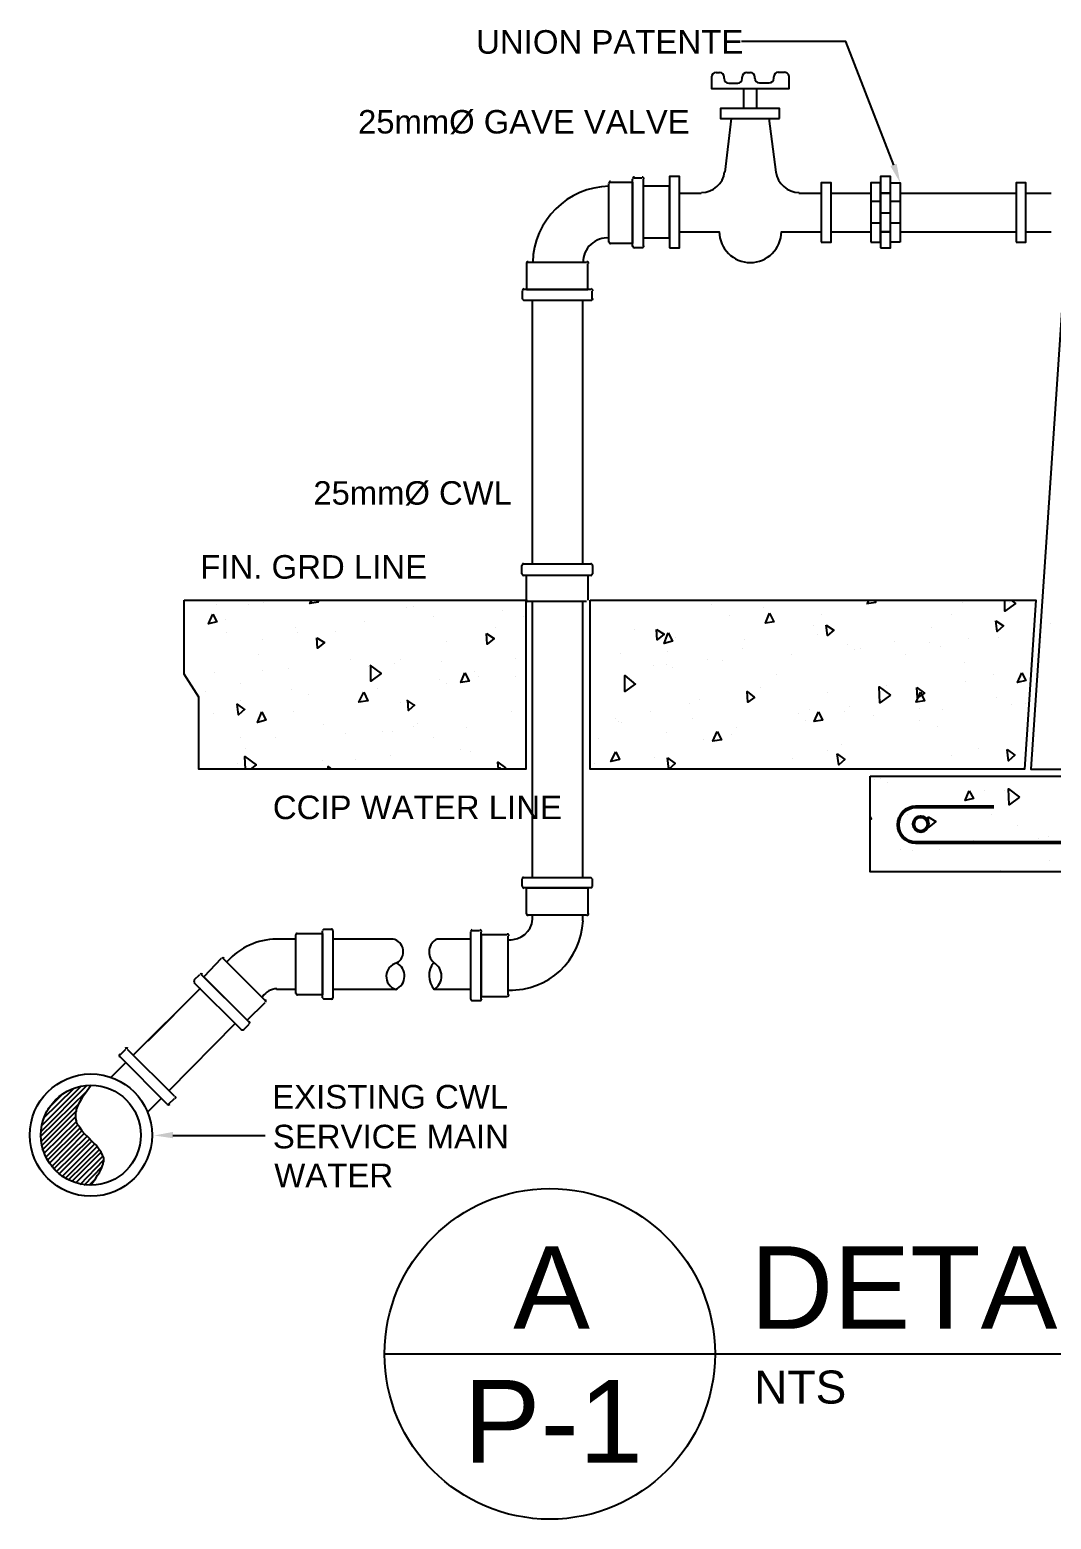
# Model space of a CAD drawing. Header units: millimetres. Extents: x 2391 to 3323, y 1596 to 2537.
# Drawn here: x 3049.45 to 3070.62, y 1750.95 to 1781.8 of the extents above; entities that cross this region are included whole.
import ezdxf

# ---------------------------------------------------------------- set-up
doc = ezdxf.new("R2010")
doc.units = ezdxf.units.MM
for name, color, linetype in [('Concrete slab piping', 201, 'Continuous'), ('LETTERS', 150, 'Continuous'), ('PIPE LINE', 7, 'Continuous'), ('PIPES', 20, 'Continuous'), ('REINF. BARS', 7, 'Continuous'), ('TEXT', 130, 'Continuous')]:
    doc.layers.add(name, color=color, linetype=linetype)
doc.layers.add('HATCHES', color=7, linetype='Continuous', true_color=0xe6ac00)
doc.styles.add('PDF Arial', font='arial.ttf')
doc.styles.add('PDF Swis721 BT', font='swiss.ttf')

msp = doc.modelspace()

# ---------------------------------------------------------------- linework, layer by layer
at = {"layer": 'Concrete slab piping', "lineweight": 25}
msp.add_lwpolyline([(3070.878, 1776.505), (3070.197, 1766.486), (3076.857, 1766.486), (3076.191, 1776.505)], dxfattribs=at)
for points in [[(3052.649, 1769.99), (3059.729, 1769.99), (3059.729, 1766.486), (3052.953, 1766.486), (3052.953, 1767.977), (3052.649, 1768.455)], [(3061.061, 1769.99), (3070.298, 1769.99), (3070.067, 1766.486), (3061.061, 1766.486)], [(3066.867, 1766.341), (3080.188, 1766.341), (3080.188, 1764.358), (3066.867, 1764.358)]]:
    msp.add_lwpolyline(points, close=True, dxfattribs=at)
at = {"layer": 'HATCHES', "lineweight": 25}
for points in [[(3055.414, 1769.99), (3055.429, 1769.947), (3055.255, 1769.918), (3055.298, 1769.99)], [(3064.391, 1769.99), (3064.391, 1769.99)], [(3064.391, 1769.99), (3064.391, 1769.99)], [(3066.795, 1769.918), (3066.983, 1769.947), (3066.954, 1769.99)], [(3066.809, 1769.918), (3066.838, 1769.99)], [(3069.792, 1769.99), (3069.879, 1769.918), (3069.661, 1769.758), (3069.661, 1769.99)], [(3053.329, 1769.903), (3053.329, 1769.903)], [(3053.981, 1769.903), (3053.981, 1769.903)], [(3054.299, 1769.947), (3054.299, 1769.947)], [(3057.267, 1769.831), (3057.267, 1769.831)], [(3057.398, 1769.86), (3057.398, 1769.86)], [(3057.818, 1769.657), (3057.818, 1769.657)], [(3059.251, 1769.773), (3059.251, 1769.773)], [(3063.58, 1769.903), (3063.58, 1769.903)], [(3063.942, 1769.671), (3063.942, 1769.671)], [(3064.666, 1769.831), (3064.666, 1769.831)], [(3065.868, 1769.686), (3065.868, 1769.686)], [(3068.561, 1769.7), (3068.561, 1769.7)], [(3068.778, 1769.932), (3068.778, 1769.932)], [(3069.748, 1769.947), (3069.748, 1769.947)], [(3053.503, 1769.585), (3053.503, 1769.585)], [(3054.951, 1769.425), (3054.951, 1769.425)], [(3055.791, 1769.338), (3055.791, 1769.338)], [(3056.384, 1769.541), (3056.384, 1769.541)], [(3059.106, 1769.425), (3059.106, 1769.425)], [(3059.685, 1769.642), (3059.685, 1769.642)], [(3061.973, 1769.382), (3061.973, 1769.382)], [(3065.694, 1769.454), (3065.694, 1769.454)], [(3068.141, 1769.425), (3068.141, 1769.425)], [(3070.602, 1769.512), (3070.602, 1769.512)], [(3053.532, 1769.309), (3053.532, 1769.309)], [(3054.27, 1769.165), (3054.27, 1769.165)], [(3054.994, 1769.324), (3054.994, 1769.324)], [(3058.078, 1769.136), (3058.078, 1769.136)], [(3062.842, 1769.223), (3062.842, 1769.223)], [(3064.261, 1769.179), (3064.261, 1769.179)], [(3065.767, 1769.266), (3065.767, 1769.266)], [(3066.404, 1769.078), (3066.404, 1769.078)], [(3067.374, 1769.121), (3067.374, 1769.121)], [(3068.098, 1769.107), (3068.098, 1769.107)], [(3068.908, 1769.194), (3068.908, 1769.194)], [(3069.531, 1769.208), (3069.531, 1769.208)], [(3070.429, 1769.223), (3070.429, 1769.223)], [(3054.183, 1768.861), (3054.183, 1768.861)], [(3056.095, 1768.759), (3056.095, 1768.759)], [(3057.123, 1768.759), (3057.123, 1768.759)], [(3059.512, 1768.774), (3059.512, 1768.774)], [(3061.698, 1768.875), (3061.698, 1768.875)], [(3062.668, 1768.919), (3062.668, 1768.919)], [(3063.493, 1768.759), (3063.493, 1768.759)], [(3063.812, 1768.745), (3063.812, 1768.745)], [(3064.217, 1768.976), (3064.217, 1768.976)], [(3065.245, 1768.861), (3065.245, 1768.861)], [(3066.534, 1768.962), (3066.534, 1768.962)], [(3066.664, 1768.976), (3066.664, 1768.976)], [(3067.605, 1768.861), (3067.605, 1768.861)], [(3068.329, 1769.02), (3068.329, 1769.02)], [(3053.271, 1768.499), (3053.271, 1768.499)], [(3054.27, 1768.528), (3054.27, 1768.528)], [(3054.82, 1768.571), (3054.82, 1768.571)], [(3056.471, 1768.614), (3056.471, 1768.614)], [(3056.5, 1768.643), (3056.732, 1768.47), (3056.515, 1768.31), (3056.515, 1768.643)], [(3057.007, 1768.672), (3057.007, 1768.672)], [(3057.977, 1768.716), (3057.977, 1768.716)], [(3058.657, 1768.513), (3058.657, 1768.513)], [(3058.759, 1768.412), (3058.759, 1768.412)], [(3062.002, 1768.253), (3061.785, 1768.093), (3061.785, 1768.426), (3062.002, 1768.238)], [(3062.378, 1768.629), (3062.378, 1768.629)], [(3062.639, 1768.658), (3062.639, 1768.658)], [(3062.769, 1768.6), (3062.769, 1768.6)], [(3064.927, 1768.455), (3064.927, 1768.455)], [(3068.822, 1768.701), (3068.822, 1768.701)], [(3069.43, 1768.441), (3069.43, 1768.441)], [(3053.821, 1768.253), (3053.821, 1768.253)], [(3054.864, 1768.137), (3054.864, 1768.137)], [(3056.659, 1768.166), (3056.659, 1768.166)], [(3057.933, 1768.339), (3057.933, 1768.339)], [(3058.093, 1768.267), (3058.093, 1768.267)], [(3059.526, 1768.397), (3059.526, 1768.397)], [(3064.594, 1768.18), (3064.594, 1768.18)], [(3067.214, 1768.224), (3067.214, 1768.224)], [(3068.836, 1768.31), (3068.836, 1768.31)], [(3053.097, 1768.093), (3053.097, 1768.093)], [(3053.908, 1767.731), (3053.778, 1767.615), (3053.749, 1767.833), (3053.908, 1767.717)], [(3053.807, 1767.919), (3053.807, 1767.919)], [(3055.226, 1768.035), (3055.226, 1768.035)], [(3057.137, 1767.876), (3057.137, 1767.876)], [(3057.427, 1767.804), (3057.267, 1767.919)], [(3057.427, 1767.818), (3057.296, 1767.702), (3057.282, 1767.919)], [(3063.117, 1767.847), (3063.117, 1767.847)], [(3063.32, 1767.934), (3063.32, 1767.934)], [(3064.478, 1767.977), (3064.333, 1767.876), (3064.319, 1768.093), (3064.463, 1767.977)], [(3065.984, 1768.079), (3065.984, 1768.079)], [(3067.157, 1767.934), (3067.157, 1767.934)], [(3069.488, 1767.977), (3069.488, 1767.977)], [(3069.806, 1767.833), (3069.806, 1767.833)], [(3070.081, 1767.847), (3070.081, 1767.847)], [(3053.257, 1767.63), (3053.257, 1767.63)], [(3054.922, 1767.673), (3054.922, 1767.673)], [(3059.425, 1767.673), (3059.425, 1767.673)], [(3061.597, 1767.529), (3061.597, 1767.529)], [(3062.321, 1767.688), (3062.321, 1767.688)], [(3063.189, 1767.543), (3063.189, 1767.543)], [(3065.376, 1767.644), (3065.376, 1767.644)], [(3065.607, 1767.731), (3065.607, 1767.731)], [(3066.346, 1767.688), (3066.346, 1767.688)], [(3066.433, 1767.775), (3066.433, 1767.775)], [(3066.939, 1767.601), (3066.939, 1767.601)], [(3067.895, 1767.746), (3067.895, 1767.746)], [(3067.895, 1767.5), (3067.895, 1767.5)], [(3068.373, 1767.717), (3068.373, 1767.717)], [(3055.53, 1767.413), (3055.53, 1767.413)], [(3055.993, 1767.225), (3055.993, 1767.225)], [(3056.761, 1767.268), (3056.761, 1767.268)], [(3056.963, 1767.268), (3056.963, 1767.268)], [(3057.398, 1767.369), (3057.398, 1767.369)], [(3057.485, 1767.427), (3057.485, 1767.427)], [(3058.498, 1767.34), (3058.498, 1767.34)], [(3061.655, 1767.471), (3061.655, 1767.471)], [(3061.712, 1767.456), (3061.712, 1767.456)], [(3062.654, 1767.239), (3062.654, 1767.239)], [(3064, 1767.196), (3064, 1767.196)], [(3064.087, 1767.355), (3064.087, 1767.355)], [(3065.52, 1767.485), (3065.52, 1767.485)], [(3068.257, 1767.369), (3068.257, 1767.369)], [(3053.807, 1767.138), (3053.807, 1767.138)], [(3053.923, 1766.906), (3053.923, 1766.906)], [(3054.545, 1767.138), (3054.545, 1767.138)], [(3057.818, 1767.152), (3057.818, 1767.152)], [(3058.368, 1766.891), (3058.368, 1766.891)], [(3061.235, 1767.123), (3061.235, 1767.123)], [(3063.421, 1767.109), (3063.421, 1767.109)], [(3066.273, 1766.993), (3066.273, 1766.993)], [(3069.111, 1766.92), (3069.111, 1766.92)], [(3070.096, 1766.949), (3070.096, 1766.949)], [(3053.749, 1766.602), (3053.749, 1766.602)], [(3053.923, 1766.486), (3053.908, 1766.747), (3054.14, 1766.573), (3054.024, 1766.486)], [(3055.515, 1766.66), (3055.515, 1766.66)], [(3056.21, 1766.689), (3056.21, 1766.689)], [(3056.934, 1766.776), (3056.934, 1766.776)], [(3058.585, 1766.848), (3058.585, 1766.848)], [(3059.164, 1766.486), (3059.15, 1766.631), (3059.309, 1766.515), (3059.265, 1766.486)], [(3061.148, 1766.602), (3061.148, 1766.602)], [(3062.393, 1766.732), (3062.393, 1766.732)], [(3065.26, 1766.703), (3065.26, 1766.703)], [(3065.984, 1766.863), (3065.984, 1766.863)], [(3066.259, 1766.689), (3066.259, 1766.689)], [(3068.561, 1766.776), (3068.561, 1766.776)], [(3054.082, 1766.544), (3054.082, 1766.544)], [(3055.631, 1766.486), (3055.631, 1766.544), (3055.704, 1766.486)], [(3059.193, 1766.486), (3059.193, 1766.53)], [(3059.222, 1766.486), (3059.193, 1766.515)], [(3066.867, 1766.312), (3066.867, 1766.312)], [(3066.954, 1766.269), (3066.954, 1766.269)], [(3067.084, 1766.283), (3067.084, 1766.283)], [(3068.648, 1766.327), (3068.648, 1766.327)], [(3067.229, 1766.211), (3067.229, 1766.211)], [(3069.241, 1766.052), (3069.241, 1766.052)], [(3069.647, 1766.037), (3069.647, 1766.037)], [(3068.923, 1765.878), (3068.923, 1765.878)], [(3066.867, 1765.458), (3066.896, 1765.458), (3066.867, 1765.516)], [(3067.634, 1765.545), (3067.634, 1765.545)], [(3069.386, 1765.545), (3069.386, 1765.545)], [(3069.922, 1765.328), (3069.922, 1765.328)], [(3070.356, 1765.053), (3070.356, 1765.053)], [(3070.559, 1765.082), (3070.559, 1765.082)], [(3067.504, 1764.821), (3067.504, 1764.821)], [(3067.75, 1764.807), (3067.75, 1764.807)], [(3068.04, 1764.966), (3068.04, 1764.966)], [(3068.3, 1764.821), (3068.3, 1764.821)], [(3068.474, 1764.966), (3068.474, 1764.966)], [(3068.937, 1764.951), (3068.937, 1764.951)], [(3069.01, 1765.009), (3069.01, 1765.009)], [(3070.588, 1764.589), (3070.588, 1764.589)], [(3069.574, 1764.387), (3069.574, 1764.387)]]:
    msp.add_lwpolyline(points, dxfattribs=at)
for points in [[(3053.242, 1769.7), (3053.329, 1769.541), (3053.155, 1769.498)], [(3064.782, 1769.715), (3064.869, 1769.541), (3064.695, 1769.512)], [(3062.436, 1769.382), (3062.596, 1769.281), (3062.451, 1769.165)], [(3065.955, 1769.469), (3066.114, 1769.367), (3065.984, 1769.252)], [(3069.473, 1769.556), (3069.632, 1769.454), (3069.502, 1769.338)], [(3055.4, 1769.208), (3055.559, 1769.107), (3055.414, 1768.991)], [(3058.918, 1769.295), (3059.077, 1769.194), (3058.932, 1769.078)], [(3062.683, 1769.309), (3062.769, 1769.136), (3062.596, 1769.092)], [(3058.469, 1768.484), (3058.556, 1768.31), (3058.382, 1768.281)], [(3070.009, 1768.484), (3070.096, 1768.325), (3069.922, 1768.281)], [(3067.287, 1768.021), (3067.07, 1767.862), (3067.055, 1768.195)], [(3067.837, 1768.18), (3067.996, 1768.064), (3067.851, 1767.963)], [(3056.37, 1768.079), (3056.457, 1767.905), (3056.268, 1767.876)], [(3067.909, 1768.079), (3067.996, 1767.905), (3067.823, 1767.876)], [(3054.256, 1767.673), (3054.343, 1767.5), (3054.169, 1767.456)], [(3065.795, 1767.673), (3065.882, 1767.5), (3065.709, 1767.471)], [(3063.696, 1767.268), (3063.783, 1767.094), (3063.609, 1767.065)], [(3069.705, 1766.891), (3069.864, 1766.776), (3069.734, 1766.66)], [(3061.597, 1766.848), (3061.669, 1766.689), (3061.495, 1766.645)], [(3062.668, 1766.718), (3062.827, 1766.602), (3062.697, 1766.486)], [(3066.186, 1766.805), (3066.346, 1766.689), (3066.215, 1766.573)], [(3068.923, 1766.037), (3069.01, 1765.878), (3068.836, 1765.835)], [(3069.965, 1765.907), (3069.748, 1765.748), (3069.734, 1766.081)], [(3068.069, 1765.502), (3068.228, 1765.4), (3068.083, 1765.284)]]:
    msp.add_lwpolyline(points, close=True, dxfattribs=at)
at = {"layer": 'LETTERS', "lineweight": 25}
msp.add_lwpolyline([(3100.84, 1754.367), (3056.804, 1754.367)], dxfattribs=at)
msp.add_circle((3060.228, 1754.374), 3.424, dxfattribs=at)
at = {"layer": 'PIPE LINE', "lineweight": 25}
for points in [[(3061.973, 1778.735), (3062.132, 1778.735)], [(3060.988, 1769.961), (3059.772, 1769.961)]]:
    msp.add_lwpolyline(points, dxfattribs=at)
for centre, start, end in [((3061.488, 1778.627), 89.9992, 180.0008), ((3061.98, 1778.714), 89.9992, 180.0008), ((3062.14, 1778.714), 359.9992, 90.0008), ((3059.779, 1769.997), 179.9974, 270.0026)]:
    msp.add_arc(centre, 0.0362, start, end, dxfattribs=at)
at = {"layer": 'PIPES', "lineweight": 25}
for p, q in [((3056.978, 1762.968), (3055.733, 1762.968)), ((3058.585, 1762.968), (3057.89, 1762.968))]:
    msp.add_line(p, q, dxfattribs=at)
for points in [[(3067.359, 1778.996), (3066.36, 1781.559), (3064.217, 1781.559), (3064.203, 1781.559)], [(3063.58, 1780.82), (3063.58, 1780.589), (3065.187, 1780.589), (3065.187, 1780.82)], [(3063.674, 1780.914), (3063.747, 1780.914)], [(3063.841, 1780.791), (3063.841, 1780.82)], [(3064.217, 1780.791), (3064.217, 1780.82)], [(3064.311, 1780.914), (3064.384, 1780.914)], [(3064.478, 1780.791), (3064.478, 1780.82)], [(3064.869, 1780.798), (3064.869, 1780.827)], [(3064.963, 1780.922), (3065.093, 1780.922)], [(3063.935, 1780.697), (3064.123, 1780.697)], [(3064.246, 1780.169), (3064.246, 1780.589)], [(3064.521, 1780.169), (3064.521, 1780.589)], [(3064.572, 1780.704), (3064.775, 1780.704)], [(3063.986, 1779.966), (3063.855, 1778.851)], [(3064.767, 1779.966), (3064.912, 1778.851)], [(3061.452, 1777.403), (3061.452, 1778.619)], [(3061.481, 1778.648), (3061.944, 1778.648), (3061.944, 1777.374), (3061.481, 1777.374)], [(3061.944, 1777.316), (3061.944, 1778.706)], [(3062.161, 1778.706), (3062.161, 1777.316)], [(3062.914, 1778.417), (3063.363, 1778.417)], [(3065.39, 1778.417), (3065.853, 1778.417)], [(3066.056, 1778.417), (3066.881, 1778.417)], [(3067.49, 1778.417), (3069.893, 1778.417)], [(3070.096, 1778.417), (3070.617, 1778.417)], [(3067.084, 1778.243), (3066.881, 1778.243)], [(3067.084, 1778.011), (3067.287, 1778.011)], [(3067.49, 1778.243), (3067.287, 1778.243)], [(3067.084, 1777.794), (3066.881, 1777.794)], [(3067.49, 1777.794), (3067.287, 1777.794)], [(3066.056, 1777.62), (3066.881, 1777.62)], [(3067.49, 1777.62), (3069.893, 1777.62)], [(3070.096, 1777.62), (3070.617, 1777.62)], [(3062.132, 1777.287), (3061.973, 1777.287)], [(3059.743, 1776.954), (3059.743, 1776.419), (3061.017, 1776.419), (3061.017, 1776.954)], [(3060.988, 1776.983), (3059.772, 1776.983)], [(3060.902, 1776.998), (3060.902, 1776.983)], [(3059.656, 1776.39), (3059.656, 1776.23)], [(3061.075, 1776.419), (3059.685, 1776.419)], [(3059.685, 1776.201), (3061.075, 1776.201)], [(3059.859, 1776.201), (3059.859, 1770.743)], [(3060.902, 1776.201), (3060.902, 1770.743)], [(3061.104, 1776.23), (3061.104, 1776.39)], [(3059.649, 1770.533), (3059.649, 1770.707)], [(3059.685, 1770.743), (3061.075, 1770.743)], [(3061.111, 1770.708), (3061.111, 1770.535)], [(3061.075, 1770.498), (3059.685, 1770.498)], [(3059.743, 1769.99), (3059.743, 1770.498)], [(3061.017, 1770.498), (3061.017, 1769.99)], [(3059.859, 1769.961), (3059.859, 1764.242)], [(3060.902, 1769.961), (3060.902, 1764.242)], [(3059.656, 1764.061), (3059.656, 1764.213)], [(3059.685, 1764.242), (3061.075, 1764.242)], [(3061.104, 1764.213), (3061.104, 1764.054)], [(3061.075, 1764.025), (3059.693, 1764.025)], [(3059.743, 1763.489), (3059.743, 1764.025), (3061.017, 1764.025), (3061.017, 1763.489)], [(3055.544, 1763.17), (3055.704, 1763.17)], [(3060.988, 1763.46), (3059.772, 1763.46)], [(3059.859, 1763.46), (3059.859, 1763.373)], [(3060.902, 1763.46), (3060.902, 1763.344)], [(3054.965, 1762.968), (3054.56, 1762.968)], [(3054.965, 1761.838), (3054.965, 1763.055)], [(3054.994, 1763.084), (3055.515, 1763.084), (3055.515, 1761.809), (3054.994, 1761.809)], [(3055.515, 1761.751), (3055.515, 1763.141)], [(3055.733, 1763.141), (3055.733, 1761.751)], [(3058.585, 1763.112), (3058.585, 1761.723)], [(3058.773, 1763.141), (3058.614, 1763.141)], [(3058.802, 1761.723), (3058.802, 1763.112)], [(3059.338, 1763.055), (3058.802, 1763.055), (3058.802, 1761.78), (3059.338, 1761.78)], [(3059.367, 1761.809), (3059.367, 1763.026)], [(3059.367, 1762.953), (3059.425, 1762.953)], [(3053.416, 1762.562), (3053.054, 1762.186), (3053.952, 1761.288), (3054.328, 1761.65)], [(3054.328, 1761.694), (3053.459, 1762.562)], [(3051.592, 1760.564), (3052.982, 1761.94), (3051.896, 1760.854)], [(3052.967, 1762.229), (3052.851, 1762.113)], [(3052.851, 1762.07), (3053.836, 1761.085)], [(3053.995, 1761.245), (3053.011, 1762.229)], [(3054.965, 1761.925), (3054.56, 1761.925)], [(3055.704, 1761.723), (3055.544, 1761.723)], [(3057.036, 1761.925), (3055.733, 1761.925)], [(3058.585, 1761.925), (3057.832, 1761.925)], [(3058.614, 1761.694), (3058.773, 1761.694)], [(3059.367, 1761.911), (3059.454, 1761.911)], [(3053.706, 1761.216), (3052.33, 1759.826)], [(3053.879, 1761.085), (3053.995, 1761.201)], [(3051.432, 1760.405), (3051.128, 1760.101)], [(3051.432, 1760.68), (3051.317, 1760.564)], [(3051.317, 1760.535), (3052.287, 1759.551)], [(3052.446, 1759.71), (3051.476, 1760.68)], [(3049.666, 1758.87), (3050.636, 1759.826)], [(3049.68, 1758.972), (3050.622, 1759.927)], [(3049.695, 1759.102), (3050.506, 1759.913)], [(3049.724, 1759.247), (3050.361, 1759.869)], [(3049.825, 1759.449), (3050.158, 1759.782)], [(3050.708, 1757.871), (3050.81, 1758.001), (3050.853, 1758.074), (3050.897, 1758.132), (3050.926, 1758.204), (3050.94, 1758.233), (3050.955, 1758.277), (3050.969, 1758.305), (3050.969, 1758.334), (3050.984, 1758.363), (3050.984, 1758.392), (3050.984, 1758.436), (3050.969, 1758.465), (3050.955, 1758.494), (3050.94, 1758.523), (3050.926, 1758.552), (3050.911, 1758.581), (3050.868, 1758.639), (3050.824, 1758.696), (3050.766, 1758.754), (3050.651, 1758.87), (3050.593, 1758.928), (3050.535, 1758.986), (3050.491, 1759.058), (3050.477, 1759.087), (3050.448, 1759.116), (3050.433, 1759.145), (3050.419, 1759.174), (3050.419, 1759.203), (3050.404, 1759.247), (3050.404, 1759.276), (3050.404, 1759.305), (3050.404, 1759.333), (3050.404, 1759.377), (3050.419, 1759.406), (3050.419, 1759.435), (3050.448, 1759.507), (3050.477, 1759.58), (3050.52, 1759.652), (3050.564, 1759.724), (3050.607, 1759.782), (3050.708, 1759.927)], [(3049.68, 1758.769), (3050.477, 1759.565)], [(3052.171, 1759.667), (3051.881, 1759.377)], [(3052.33, 1759.551), (3052.446, 1759.667)], [(3049.695, 1758.682), (3050.419, 1759.406)], [(3049.709, 1758.595), (3050.404, 1759.29)], [(3049.738, 1758.523), (3050.419, 1759.189)], [(3049.782, 1758.45), (3050.448, 1759.116)], [(3049.811, 1758.378), (3050.491, 1759.058)], [(3049.854, 1758.32), (3050.535, 1759)], [(3049.898, 1758.248), (3050.578, 1758.943)], [(3049.941, 1758.204), (3050.636, 1758.885)], [(3052.417, 1758.899), (3054.314, 1758.899), (3054.328, 1758.899)], [(3049.999, 1758.146), (3050.694, 1758.827)], [(3050.057, 1758.103), (3050.737, 1758.783)], [(3050.115, 1758.045), (3050.795, 1758.725)], [(3050.187, 1758.016), (3050.839, 1758.667)], [(3050.245, 1757.972), (3050.897, 1758.61)], [(3050.318, 1757.944), (3050.926, 1758.552)], [(3050.404, 1757.915), (3050.969, 1758.479)], [(3050.491, 1757.886), (3050.984, 1758.392)], [(3050.578, 1757.871), (3050.955, 1758.262)], [(3050.68, 1757.871), (3050.81, 1758.001)]]:
    msp.add_lwpolyline(points, dxfattribs=at)
for points in [[(3064.985, 1779.966), (3064.985, 1780.169), (3063.768, 1780.169), (3063.768, 1779.966)], [(3062.711, 1777.287), (3062.914, 1777.287), (3062.914, 1778.764), (3062.711, 1778.764)], [(3065.853, 1777.403), (3066.056, 1777.403), (3066.056, 1778.634), (3065.853, 1778.634)], [(3066.881, 1777.403), (3067.084, 1777.403), (3067.084, 1778.634), (3066.881, 1778.634)], [(3067.084, 1777.287), (3067.287, 1777.287), (3067.287, 1778.764), (3067.084, 1778.764)], [(3067.49, 1777.403), (3067.287, 1777.403), (3067.287, 1778.634), (3067.49, 1778.634)], [(3069.893, 1777.403), (3070.096, 1777.403), (3070.096, 1778.634), (3069.893, 1778.634)], [(3062.161, 1777.49), (3062.711, 1777.49), (3062.711, 1778.561), (3062.161, 1778.561)], [(3067.287, 1778.417), (3067.084, 1778.417)], [(3067.287, 1777.62), (3067.084, 1777.62)]]:
    msp.add_lwpolyline(points, close=True, dxfattribs=at)
msp.add_lwpolyline([(3062.914, 1777.62), (3063.739, 1777.62, 0.991508), (3065.028, 1777.62), (3065.853, 1777.62)], format="xyb", dxfattribs=at)
for radius in [1.267, 1.035]:
    msp.add_circle((3050.716, 1758.906), radius, dxfattribs=at)
for centre, radius, start, end in [((3063.674, 1780.82), 0.0941, 90.0001, 179.9999), ((3063.747, 1780.82), 0.0941, 0.0001, 89.9999), ((3063.935, 1780.791), 0.0941, 180.0001, 269.9999), ((3064.123, 1780.791), 0.0941, 270.0001, 359.9999), ((3064.311, 1780.82), 0.0941, 90.0001, 179.9999), ((3064.384, 1780.82), 0.0941, 0.0001, 89.9999), ((3064.572, 1780.798), 0.0941, 180.0001, 269.9999), ((3064.775, 1780.798), 0.0941, 270.0001, 359.9999), ((3064.963, 1780.827), 0.0941, 90.0001, 179.9999), ((3065.093, 1780.827), 0.0945, 355.8634, 89.8944), ((3063.37, 1778.916), 0.485, 270.0006, 353.051), ((3065.397, 1778.916), 0.485, 186.949, 269.9994), ((3061.488, 1776.947), 1.614, 91.0656, 178.6379), ((3061.416, 1776.991), 0.499, 84.8124, 181.2308), ((3061.488, 1777.41), 0.0362, 179.9992, 270.0008), ((3061.98, 1777.324), 0.0362, 179.9992, 270.0008), ((3062.14, 1777.324), 0.0362, 269.9992, 0.0008), ((3059.779, 1776.962), 0.0362, 89.9974, 180.0026), ((3060.996, 1776.962), 0.0362, 359.9992, 90.0008), ((3059.693, 1776.397), 0.0362, 89.9974, 180.0026), ((3061.083, 1776.397), 0.0362, 359.9992, 90.0008), ((3059.693, 1776.238), 0.0362, 179.9974, 270.0026), ((3061.083, 1776.238), 0.0362, 269.9992, 0.0008), ((3059.685, 1770.707), 0.0362, 89.9974, 180.0026), ((3061.078, 1770.709), 0.0335, 358.0974, 93.9621), ((3059.685, 1770.535), 0.0362, 179.9974, 270.0026), ((3061.075, 1770.535), 0.0362, 269.9992, 0.0008), ((3059.693, 1764.061), 0.0362, 179.9974, 270.0026), ((3059.779, 1763.496), 0.0362, 179.9974, 270.0026), ((3060.996, 1763.496), 0.0362, 269.9992, 0.0008), ((3059.418, 1763.409), 1.499, 268.3521, 357.561), ((3059.403, 1763.424), 0.471, 266.5785, 354.183), ((3054.582, 1761.57), 1.398, 90.9142, 137.9858), ((3058.621, 1763.12), 0.0362, 89.9974, 180.0026), ((3058.78, 1763.12), 0.0362, 359.9974, 90.0026), ((3059.345, 1763.033), 0.0362, 359.9974, 90.0026), ((3053.452, 1762.541), 0.0362, 44.9909, 135.0091), ((3053.003, 1762.208), 0.0362, 44.9909, 135.0091), ((3052.888, 1762.092), 0.0362, 135.0003, 224.9997), ((3054.582, 1761.57), 0.369, 91.8307, 146.5637), ((3054.306, 1761.686), 0.0362, 315.0003, 44.9997), ((3055.001, 1761.846), 0.0362, 179.9974, 270.0026), ((3058.621, 1761.73), 0.0362, 179.9974, 270.0026), ((3058.78, 1761.73), 0.0362, 269.9974, 0.0026), ((3059.345, 1761.817), 0.0362, 269.9974, 0.0026), ((3053.858, 1761.122), 0.0362, 224.9909, 315.0091), ((3053.973, 1761.237), 0.0362, 315.0003, 44.9997), ((3051.454, 1760.673), 0.0362, 44.9909, 135.0091), ((3051.338, 1760.557), 0.0362, 135.0003, 224.9997), ((3052.323, 1759.572), 0.0362, 224.9909, 315.0091), ((3052.439, 1759.688), 0.0362, 315.0003, 44.9997)]:
    msp.add_arc(centre, radius, start, end, dxfattribs=at)
at = {"layer": 'PIPES'}
for centre, radius, start, end in [((3059.684, 1764.214), 0.0276, 87.1568, 182.8432), ((3061.064, 1764.202), 0.0415, 15.467, 74.533), ((3061.069, 1764.06), 0.0364, 280.8067, 349.1933), ((3055.569, 1763.117), 0.0592, 114.7793, 155.2207), ((3055.707, 1763.145), 0.0257, 352.0616, 97.9384), ((3054.991, 1763.058), 0.0261, 83.1903, 186.8097), ((3056.924, 1762.706), 0.267, 299.1105, 78.374), ((3058.02, 1762.701), 0.296, 115.9677, 228.3277), ((3057.121, 1762.196), 0.284, 103.6927, 252.4929), ((3056.912, 1762.203), 0.304, 293.9165, 62.269), ((3058.147, 1762.208), 0.423, 139.9987, 221.9375), ((3057.659, 1762.2), 0.324, 302.1671, 59.7692), ((3055.565, 1761.772), 0.0531, 202.3236, 247.6764), ((3055.701, 1761.754), 0.0317, 274.7683, 355.2317)]:
    msp.add_arc(centre, radius, start, end, dxfattribs=at)
at = {"layer": 'PIPES', "transparency": 33554559}
for points in [[(3067.417, 1779.025), (3067.49, 1778.634), (3067.287, 1778.981)], [(3052.417, 1758.841), (3052.026, 1758.899), (3052.417, 1758.972)]]:
    msp.add_solid(points, dxfattribs=at)
at = {"layer": 'REINF. BARS', "lineweight": 50}
for points in [[(3069.43, 1765.704), (3067.808, 1765.704)], [(3067.808, 1764.966), (3073.498, 1764.966), (3079.261, 1764.966)]]:
    msp.add_lwpolyline(points, dxfattribs=at)
msp.add_circle((3067.917, 1765.349), 0.152, dxfattribs=at)
msp.add_arc((3067.815, 1765.335), 0.369, 90.0004, 269.9996, dxfattribs=at)

# ---------------------------------------------------------------- texts
at = {"layer": 'TEXT', "attachment_point": 7}
for s, insert, char_height, style in [('UNION PATENTE', (3058.701, 1781.299), 0.48866, 'PDF Swis721 BT'), ('25mmØ GAVE VALVE', (3056.254, 1779.635), 0.48633, 'PDF Arial'), ('25mmØ CWL', (3055.327, 1771.947), 0.4863, 'PDF Arial'), ('FIN. GRD LINE', (3052.982, 1770.425), 0.48866, 'PDF Swis721 BT'), ('CCIP WATER LINE', (3054.487, 1765.444), 0.48866, 'PDF Swis721 BT'), ('EXISTING CWL', (3054.473, 1759.45), 0.48866, 'PDF Swis721 BT'), ('SERVICE MAIN', (3054.487, 1758.625), 0.48866, 'PDF Swis721 BT'), ('WATER', (3054.516, 1757.828), 0.4887, 'PDF Swis721 BT'), ('A     DETAIL OF MAIN WATER METER', (3059.468, 1754.87), 1.70996, 'PDF Swis721 BT'), ('NTS', (3064.463, 1753.336), 0.684, 'PDF Swis721 BT'), ('P-1', (3058.44, 1752.123), 1.71, 'PDF Swis721 BT')]:
    msp.add_mtext(s, dxfattribs=dict(at, insert=insert, char_height=char_height, style=style))

doc.saveas('drawing.dxf')
